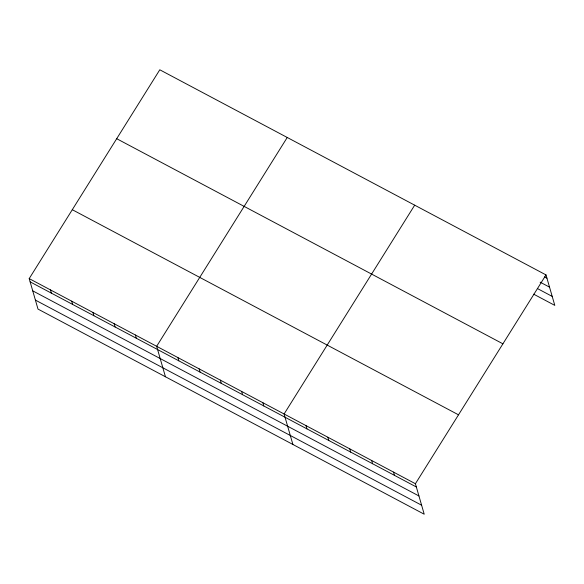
<?xml version="1.0" encoding="UTF-8"?>
<svg xmlns="http://www.w3.org/2000/svg" width="584" height="584" viewBox="0 0 584 584"><rect width="100%" height="100%" fill="white"/><g stroke="black" fill="none" stroke-linecap="round" stroke-linejoin="round"><path stroke-width="0.88" d="M29.2 278.612L415.414 483.734L424.21 514.212L37.996 309.082L29.2 278.612L159.79 69.788L546.004 274.918L554.8 305.388L533.696 294.183M287.24 137.481L156.651 346.297L165.447 376.775M414.691 205.174L284.101 413.99L292.898 444.468M415.414 483.734L546.004 274.918M544.595 276.925L546.945 278.166M540.156 282.167L549.537 287.153M537.353 288.518L552.209 296.409M116.698 138.7L502.912 343.823M72.292 209.7L458.506 414.822M30.142 281.86L416.356 486.983M32.733 290.847L418.947 495.969M35.405 300.103L421.619 505.226M393.528 472.113L394.47 475.361M371.643 460.484L372.585 463.74M349.758 448.862L350.699 452.118M327.872 437.241L328.814 440.489M305.987 425.612L306.928 428.868M262.858 402.712L263.8 405.96M241.615 391.426L242.557 394.682M220.372 380.147L221.314 383.396M199.137 368.862L200.071 372.118M177.894 357.583L178.828 360.832M135.408 335.019L136.349 338.275M114.165 323.733L115.106 326.989M92.922 312.455L93.863 315.71M71.686 301.176L72.62 304.425M50.443 289.89L51.377 293.146"/></g></svg>
